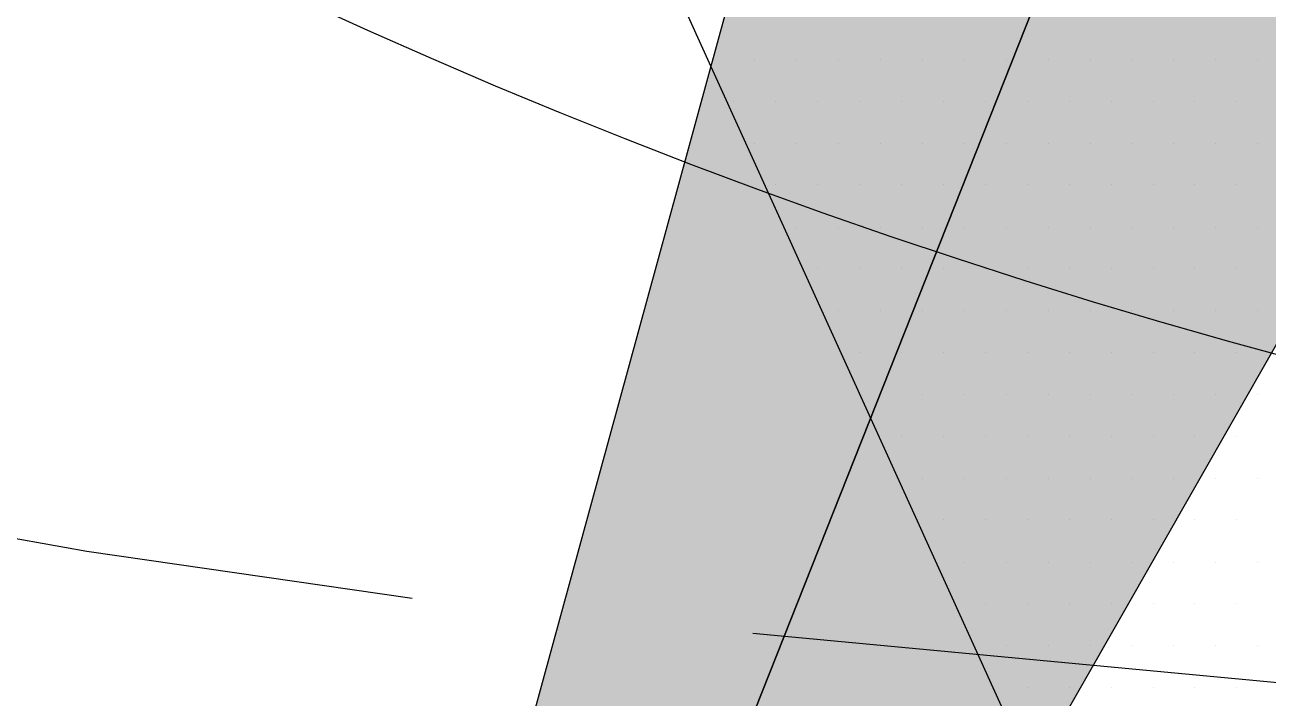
# Paper-space layout 'TOP_A1_00200_01-01-2017_MODELE' of a CAD drawing. Header units: metres. Extents: x 1274 to 2143, y 12 to 312.
# Drawn here: x 2042.89 to 2044.522, y 278.327 to 279.212 of the extents above; entities that cross this region are included whole.
import ezdxf

# ---------------------------------------------------------------- set-up
doc = ezdxf.new("R2010")
doc.units = ezdxf.units.M
doc.header["$LTSCALE"] = 2
doc.set_wipeout_variables(frame=1)
doc.linetypes.add('CACHEX2', pattern=[0.75, 0.5, -0.25])
for name, color, linetype in [('CARTOUCHE', 7, 'Continuous'), ('LOGO', 4, 'Continuous'), ('rosace', 7, 'Continuous')]:
    doc.layers.add(name, color=color, linetype=linetype)

# ---------------------------------------------------------------- blocks, each defined once
blk = doc.blocks.new('A$C715108E3')
at = {"layer": 'LOGO', "color": 131}
for p, q in [((-13.1049, -22.8712), (-13.1049, -22.8712)), ((-13.0934, -22.8712), (-13.0934, -22.8712)), ((-13.0014, -22.8712), (-13.0014, -22.8712)), ((-12.9098, -22.8712), (-12.9098, -22.8712)), ((-12.8178, -22.8712), (-12.8178, -22.8712)), ((-12.7265, -22.8712), (-12.7265, -22.8712)), ((-12.6345, -22.8712), (-12.6345, -22.8712)), ((-12.5424, -22.8712), (-12.5424, -22.8712)), ((-12.4514, -22.8712), (-12.4514, -22.8712)), ((-12.3593, -22.8712), (-12.3593, -22.8712)), ((-12.2673, -22.8712), (-12.2673, -22.8712)), ((-12.1762, -22.8712), (-12.1762, -22.8712)), ((-12.0844, -22.8712), (-12.0844, -22.8712)), ((-11.9924, -22.8712), (-11.9924, -22.8712)), ((-11.9011, -22.8712), (-11.9011, -22.8712)), ((-13.0631, -22.9636), (-13.0631, -22.9636)), ((-13.0473, -22.9636), (-13.0473, -22.9636)), ((-12.9559, -22.9636), (-12.9559, -22.9636)), ((-12.8642, -22.9636), (-12.8642, -22.9636)), ((-12.7722, -22.9636), (-12.7722, -22.9636)), ((-12.6802, -22.9636), (-12.6802, -22.9636)), ((-12.5889, -22.9636), (-12.5889, -22.9636)), ((-12.4971, -22.9636), (-12.4971, -22.9636)), ((-12.4053, -22.9636), (-12.4053, -22.9636)), ((-12.3136, -22.9636), (-12.3136, -22.9636)), ((-12.2216, -22.9636), (-12.2216, -22.9636)), ((-12.1298, -22.9636), (-12.1298, -22.9636)), ((-12.0387, -22.9636), (-12.0387, -22.9636)), ((-11.9465, -22.9636), (-11.9465, -22.9636)), ((-13.0218, -23.055), (-13.0218, -23.055)), ((-13.0014, -23.055), (-13.0014, -23.055)), ((-12.9098, -23.055), (-12.9098, -23.055)), ((-12.8178, -23.055), (-12.8178, -23.055)), ((-12.7265, -23.055), (-12.7265, -23.055)), ((-12.6345, -23.055), (-12.6345, -23.055)), ((-12.5424, -23.055), (-12.5424, -23.055)), ((-12.4514, -23.055), (-12.4514, -23.055)), ((-12.3593, -23.055), (-12.3593, -23.055)), ((-12.2673, -23.055), (-12.2673, -23.055)), ((-12.1762, -23.055), (-12.1762, -23.055)), ((-12.0844, -23.055), (-12.0844, -23.055)), ((-11.9924, -23.055), (-11.9924, -23.055)), ((-11.9011, -23.055), (-11.9011, -23.055)), ((-12.9799, -23.1463), (-12.9799, -23.1463)), ((-12.9559, -23.1463), (-12.9559, -23.1463)), ((-12.8642, -23.1463), (-12.8642, -23.1463)), ((-12.7722, -23.1463), (-12.7722, -23.1463)), ((-12.6802, -23.1463), (-12.6802, -23.1463)), ((-12.5889, -23.1463), (-12.5889, -23.1463)), ((-12.4971, -23.1463), (-12.4971, -23.1463)), ((-12.4053, -23.1463), (-12.4053, -23.1463)), ((-12.3136, -23.1463), (-12.3136, -23.1463)), ((-12.2216, -23.1463), (-12.2216, -23.1463)), ((-12.1298, -23.1463), (-12.1298, -23.1463)), ((-12.0387, -23.1463), (-12.0387, -23.1463)), ((-11.9465, -23.1463), (-11.9465, -23.1463)), ((-12.9384, -23.2389), (-12.9384, -23.2389)), ((-12.9098, -23.2389), (-12.9098, -23.2389)), ((-12.8178, -23.2389), (-12.8178, -23.2389)), ((-12.7265, -23.2389), (-12.7265, -23.2389)), ((-12.6345, -23.2389), (-12.6345, -23.2389)), ((-12.5424, -23.2389), (-12.5424, -23.2389)), ((-12.4514, -23.2389), (-12.4514, -23.2389)), ((-12.3593, -23.2389), (-12.3593, -23.2389)), ((-12.2673, -23.2389), (-12.2673, -23.2389)), ((-12.1762, -23.2389), (-12.1762, -23.2389)), ((-12.0844, -23.2389), (-12.0844, -23.2389)), ((-11.9924, -23.2389), (-11.9924, -23.2389)), ((-11.9011, -23.2389), (-11.9011, -23.2389)), ((-12.8968, -23.3303), (-12.8968, -23.3303)), ((-12.8642, -23.3303), (-12.8642, -23.3303)), ((-12.7722, -23.3303), (-12.7722, -23.3303)), ((-12.6802, -23.3303), (-12.6802, -23.3303)), ((-12.5889, -23.3303), (-12.5889, -23.3303)), ((-12.4971, -23.3303), (-12.4971, -23.3303)), ((-12.4053, -23.3303), (-12.4053, -23.3303)), ((-12.3136, -23.3303), (-12.3136, -23.3303)), ((-12.2216, -23.3303), (-12.2216, -23.3303)), ((-12.1298, -23.3303), (-12.1298, -23.3303)), ((-12.0387, -23.3303), (-12.0387, -23.3303)), ((-11.9465, -23.3303), (-11.9465, -23.3303)), ((-12.8552, -23.4225), (-12.8552, -23.4225)), ((-12.8178, -23.4225), (-12.8178, -23.4225)), ((-12.7265, -23.4225), (-12.7265, -23.4225)), ((-12.6345, -23.4225), (-12.6345, -23.4225)), ((-12.5424, -23.4225), (-12.5424, -23.4225)), ((-12.4514, -23.4225), (-12.4514, -23.4225)), ((-12.3593, -23.4225), (-12.3593, -23.4225)), ((-12.2673, -23.4225), (-12.2673, -23.4225)), ((-12.1762, -23.4225), (-12.1762, -23.4225)), ((-12.0844, -23.4225), (-12.0844, -23.4225)), ((-11.9924, -23.4225), (-11.9924, -23.4225)), ((-11.9011, -23.4225), (-11.9011, -23.4225)), ((-12.8134, -23.5138), (-12.8134, -23.5138)), ((-12.7722, -23.5138), (-12.7722, -23.5138)), ((-12.6802, -23.5138), (-12.6802, -23.5138)), ((-12.5889, -23.5138), (-12.5889, -23.5138)), ((-12.4971, -23.5138), (-12.4971, -23.5138)), ((-12.4053, -23.5138), (-12.4053, -23.5138)), ((-12.3136, -23.5138), (-12.3136, -23.5138)), ((-12.2216, -23.5138), (-12.2216, -23.5138)), ((-12.1298, -23.5138), (-12.1298, -23.5138)), ((-12.0387, -23.5138), (-12.0387, -23.5138)), ((-11.9465, -23.5138), (-11.9465, -23.5138)), ((-12.7722, -23.6054), (-12.7722, -23.6054)), ((-12.7265, -23.6054), (-12.7265, -23.6054)), ((-12.6345, -23.6054), (-12.6345, -23.6054)), ((-12.5424, -23.6054), (-12.5424, -23.6054)), ((-12.4514, -23.6054), (-12.4514, -23.6054)), ((-12.3593, -23.6054), (-12.3593, -23.6054)), ((-12.2673, -23.6054), (-12.2673, -23.6054)), ((-12.1762, -23.6054), (-12.1762, -23.6054)), ((-12.0844, -23.6054), (-12.0844, -23.6054)), ((-11.9924, -23.6054), (-11.9924, -23.6054)), ((-11.9011, -23.6054), (-11.9011, -23.6054)), ((-12.7302, -23.6976), (-12.7302, -23.6976)), ((-12.6802, -23.6976), (-12.6802, -23.6976)), ((-12.5889, -23.6976), (-12.5889, -23.6976)), ((-12.4971, -23.6976), (-12.4971, -23.6976)), ((-12.4053, -23.6976), (-12.4053, -23.6976)), ((-12.3136, -23.6976), (-12.3136, -23.6976)), ((-12.2216, -23.6976), (-12.2216, -23.6976)), ((-12.1298, -23.6976), (-12.1298, -23.6976)), ((-12.0387, -23.6976), (-12.0387, -23.6976)), ((-11.9465, -23.6976), (-11.9465, -23.6976)), ((-12.6884, -23.7891), (-12.6884, -23.7891)), ((-12.6345, -23.7891), (-12.6345, -23.7891)), ((-12.5424, -23.7891), (-12.5424, -23.7891)), ((-12.4514, -23.7891), (-12.4514, -23.7891)), ((-12.3593, -23.7891), (-12.3593, -23.7891)), ((-12.2673, -23.7891), (-12.2673, -23.7891)), ((-12.1762, -23.7891), (-12.1762, -23.7891)), ((-12.0844, -23.7891), (-12.0844, -23.7891)), ((-11.9924, -23.7891), (-11.9924, -23.7891)), ((-11.9011, -23.7891), (-11.9011, -23.7891)), ((-12.6472, -23.8804), (-12.6472, -23.8804)), ((-12.5889, -23.8804), (-12.5889, -23.8804)), ((-12.4971, -23.8804), (-12.4971, -23.8804)), ((-12.4053, -23.8804), (-12.4053, -23.8804)), ((-12.3136, -23.8804), (-12.3136, -23.8804)), ((-12.2216, -23.8804), (-12.2216, -23.8804)), ((-12.1298, -23.8804), (-12.1298, -23.8804)), ((-12.0387, -23.8804), (-12.0387, -23.8804)), ((-11.9465, -23.8804), (-11.9465, -23.8804)), ((-12.605, -23.973), (-12.605, -23.973)), ((-12.5424, -23.973), (-12.5424, -23.973)), ((-12.4514, -23.973), (-12.4514, -23.973)), ((-12.3593, -23.973), (-12.3593, -23.973)), ((-12.2673, -23.973), (-12.2673, -23.973)), ((-12.1762, -23.973), (-12.1762, -23.973)), ((-12.0844, -23.973), (-12.0844, -23.973)), ((-11.9924, -23.973), (-11.9924, -23.973)), ((-11.9011, -23.973), (-11.9011, -23.973)), ((-12.5638, -24.0642), (-12.5638, -24.0642)), ((-12.4971, -24.0642), (-12.4971, -24.0642)), ((-12.4053, -24.0642), (-12.4053, -24.0642)), ((-12.3136, -24.0642), (-12.3136, -24.0642)), ((-12.2216, -24.0642), (-12.2216, -24.0642)), ((-12.1298, -24.0642), (-12.1298, -24.0642)), ((-12.0387, -24.0642), (-12.0387, -24.0642)), ((-11.9465, -24.0642), (-11.9465, -24.0642)), ((-12.522, -24.1555), (-12.522, -24.1555)), ((-12.4514, -24.1555), (-12.4514, -24.1555)), ((-12.3593, -24.1555), (-12.3593, -24.1555)), ((-12.2673, -24.1555), (-12.2673, -24.1555)), ((-12.1762, -24.1555), (-12.1762, -24.1555)), ((-12.0844, -24.1555), (-12.0844, -24.1555)), ((-11.9924, -24.1555), (-11.9924, -24.1555)), ((-11.9011, -24.1555), (-11.9011, -24.1555)), ((-12.4808, -24.2481), (-12.4808, -24.2481)), ((-12.4053, -24.2481), (-12.4053, -24.2481)), ((-12.3136, -24.2481), (-12.3136, -24.2481)), ((-12.2216, -24.2481), (-12.2216, -24.2481)), ((-12.1298, -24.2481), (-12.1298, -24.2481)), ((-12.0387, -24.2481), (-12.0387, -24.2481)), ((-11.9465, -24.2481), (-11.9465, -24.2481))]:
    blk.add_line(p, q, dxfattribs=at)
blk.add_lwpolyline([(-15.0643, -20.4719), (-16.7516, -22.8048), (-16.3741, -23.1322), (-15.8207, -23.5348), (-15.4563, -23.799), (-13.7331, -21.4856), (-11.9601, -25.3945), (-11.4761, -25.5469), (-10.7095, -25.798), (-10.0926, -25.8741), (-9.9674, -25.8741), (-12.5584, -19.9248)], dxfattribs=at)
blk = doc.blocks.new('A$C581E6685')
at = {"layer": 'rosace'}
for color, points in [(40, [(-39.8519, 24.2064), (-46.2303, 8.0935), (-42.1559, 23.0023)]), (32, [(-39.8519, 24.2064), (-38.5844, 21.5046), (-46.2303, 8.0935)])]:
    blk.add_hatch(color=color, dxfattribs=at).paths.add_polyline_path(points)
at = {"layer": 'rosace', "color": 40}
blk.add_lwpolyline([(-39.8519, 24.2064), (-46.2303, 8.0935), (-42.1559, 23.0023)], close=True, dxfattribs=at)
at = {"layer": 'rosace', "color": 32}
blk.add_lwpolyline([(-39.8519, 24.2064), (-38.584, 21.5046), (-46.2303, 8.0935)], close=True, dxfattribs=at)
at = {"layer": 'rosace', "color": 32, "linetype": 'CACHEX2', "ltscale": 1.5}
blk.add_ellipse((-38.0538, 23.8138), major_axis=(-19.0311, -3.534), ratio=0.590567, dxfattribs=at)
at = {"layer": 'rosace', "color": 32}
blk.add_ellipse((-37.6144, 23.8499), major_axis=(-13.5768, -4.2839), ratio=0.791971, dxfattribs=at)
at = {"layer": 'CARTOUCHE'}
blk.add_blockref('A$C715108E3', (-31.6739, 36.3189), dxfattribs=at)
blk = doc.blocks.new('A$C4D68259D')
blk.add_wipeout([(0, 25.6223), (0.1652, 26.7367), (0.7383, 27.8861), (1.6708, 28.7909), (2.8466, 29.3316), (3.5435, 29.4509), (3.5435, 29.4509), (94.9287, 29.4623), (96.0552, 29.2902), (97.2167, 28.6987), (97.7035, 28.2661), (98.0951, 27.7798), (98.6162, 26.658), (98.7362, 26.0362), (98.7516, 25.8527), (98.7585, 3.8387), (98.5719, 2.6574), (98.0189, 1.5743), (97.5848, 1.0765), (97.1232, 0.6959), (95.9338, 0.1366), (95.4142, 0.0321), (95.1105, 0.0048), (3.7555, 0.0009), (2.7133, 0.169), (1.5147, 0.7841), (0.6714, 1.6707), (0.147, 2.7876), (0.0063, 3.6209)]).dxf.layer = 'CARTOUCHE'
at = {"layer": 'CARTOUCHE'}
blk.add_rational_spline([(0, 25.6223), (0, 14.7312), (0, 3.84), (0, 0), (3.84, 0), (49.3793, 0), (94.9185, 0), (98.7585, 0), (98.7585, 3.84), (98.7585, 14.7312), (98.7585, 25.6223), (98.7585, 29.4623), (94.9185, 29.4623), (49.3793, 29.4623), (3.84, 29.4623), (0, 29.4623), (0, 25.6223)], [1, 1, 1, 0.707106781187, 1, 1, 1, 0.707106781187, 1, 1, 1, 0.707106781187, 1, 1, 1, 0.707106781187, 1], degree=2, knots=[0, 0, 0, 1, 1, 2.570796, 2.570796, 3.570796, 3.570796, 5.141593, 5.141593, 6.141593, 6.141593, 7.712389, 7.712389, 8.712389, 8.712389, 10.283185, 10.283185, 10.283185], dxfattribs=at)
at = {"layer": 'CARTOUCHE', "xscale": 0.6, "yscale": 0.6, "zscale": 0.6}
blk.add_blockref('A$C581E6685', (37.2707, 1.3806), dxfattribs=at)

psp = doc.layouts.new('TOP_A1_00200_01-01-2017_MODELE')

# ---------------------------------------------------------------- block references
at = {"layer": 'rosace'}
psp.add_blockref('A$C4D68259D', (2033.3828, 269.7177), dxfattribs=at)

doc.saveas('drawing.dxf')
